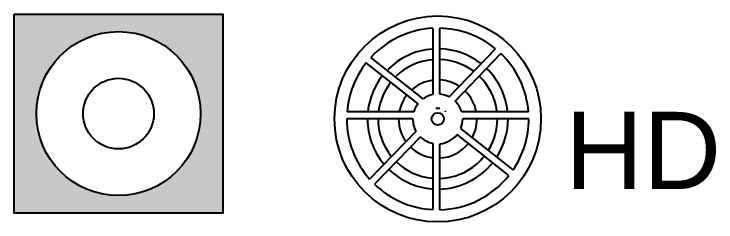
# Model space of a CAD drawing. Header units: inches. Extents: x -12 to 20935469, y -1604 to 24729220.
# Drawn here: x 20826742 to 20826851, y 24664305.6 to 24664337.9 of the extents above; entities that cross this region are included whole.
import ezdxf

# ---------------------------------------------------------------- set-up
doc = ezdxf.new("R2010")
doc.units = ezdxf.units.IN
doc.header["$LTSCALE"] = 0.03
doc.header["$MEASUREMENT"] = 0
for name, color, linetype in [('fire alarm', 10, 'Continuous'), ('H', 154, 'Continuous'), ('heat detactor', 8, 'Continuous')]:
    doc.layers.add(name, color=color, linetype=linetype)
doc.styles.add('RomanS', font='arial.ttf', dxfattribs={"height": 12})

# ---------------------------------------------------------------- blocks, each defined once
blk = doc.blocks.new('heat detaCTOR')
for p, q in [((20826806.99, 24664335.71), (20826806.99, 24664325.41)), ((20826808.1, 24664325.48), (20826808.1, 24664335.73)), ((20826809.56, 24664325.06), (20826816.75, 24664332.51)), ((20826810.46, 24664324.4), (20826817.58, 24664331.78)), ((20826804.72, 24664323.99), (20826796.69, 24664330.35)), ((20826805.53, 24664324.77), (20826797.4, 24664331.19)), ((20826804.07, 24664322.73), (20826793.7, 24664322.73)), ((20826821.85, 24664322.73), (20826811.48, 24664322.73)), ((20826803.91, 24664321.62), (20826793.66, 24664321.62)), ((20826821.9, 24664321.62), (20826811.65, 24664321.62)), ((20826804.41, 24664319.72), (20826797.2, 24664312.27)), ((20826819.48, 24664313.72), (20826811.36, 24664320.16)), ((20826805.09, 24664318.84), (20826797.97, 24664311.46)), ((20826818.83, 24664312.83), (20826810.79, 24664319.19)), ((20826806.99, 24664317.83), (20826806.99, 24664307.52)), ((20826808.1, 24664307.5), (20826808.1, 24664317.77))]:
    blk.add_line(p, q)
at = {"layer": 'heat detactor'}
for radius in [16.02, 0.961]:
    blk.add_circle((20826807.78, 24664321.62), radius, dxfattribs=at)
at = {"layer": 'heat detactor', "ltscale": 50}
for radius, start, end in [(14.12, 93.1805, 137.2895), (14.12, 50.5228, 88.685), (14.12, 4.5205, 46.0244), (14.12, 141.7875, 175.4795), (9.26, 95.4082, 134.2403), (9.26, 53.6686, 87.7533), (9.26, 7.6691, 45.9996), (9.26, 141.9072, 172.3309), (6.08, 97.3867, 131.5175), (6.08, 56.4828, 86.9346), (6.08, 10.4886, 45.9945), (6.08, 142.0004, 169.5114), (3.87, 101.6639, 125.5893), (3.87, 62.6166, 85.1763), (3.87, 142.2004, 163.3657), (3.87, 16.6343, 45.9836), (1.65, 78.6551, 101.3184), (1.65, 42.0404, 45.9436), (14.12, 179.9779, 221.5042), (9.26, 180, 218.3584), (6.08, 180, 215.5442), (3.87, 180, 209.4431), (3.87, 337.7128, 0), (6.08, 331.7846, 0), (9.26, 329.0619, 0), (14.12, 326.0126, 0.0221), (3.87, 226.0434, 258.3361), (3.87, 274.8237, 321.1017), (6.08, 226.0325, 262.6133), (6.08, 273.0654, 321.3017), (9.26, 226.0274, 264.5918), (9.26, 272.2467, 321.395), (14.12, 271.315, 321.5146), (14.12, 226.0026, 266.8195)]:
    blk.add_arc((20826807.78, 24664321.62), radius, start, end, dxfattribs=at)
at = {"layer": 'heat detactor'}
for start, end in [(94.5899, 135.3638), (52.5077, 88.0926), (6.5061, 46.0017), (141.8685, 173.4939), (180, 219.5193), (327.9383, 0), (271.9074, 321.4336), (226.0253, 265.4101)]:
    blk.add_arc((20826807.78, 24664321.62), 10.91, start, end, dxfattribs=at)
at = {"insert": (20826827.55, 24664322.73), "char_height": 12, "attachment_point": 1, "style": 'RomanS'}
blk.add_mtext_dynamic_manual_height_columns('HD', width=23.193, gutter_width=60, heights=[0], dxfattribs=at)

msp = doc.modelspace()

# ---------------------------------------------------------------- hatches: boundary and pattern name
at = {"layer": 'H', "true_color": 0x991b1e}
h = msp.add_hatch(color=244, dxfattribs=at)
h.dxf.hatch_style = 1
h.paths.add_polyline_path([(20826742.02, 24664306.97), (20826774.44, 24664306.97), (20826774.44, 24664337.94), (20826742.02, 24664337.94)])
h.paths.add_polyline_path([(20826770.98, 24664322.45, -1), (20826745.48, 24664322.45, -1)], flags=16)
h.paths.add_polyline_path([(20826763.72, 24664322.45, -1), (20826752.74, 24664322.45, -1)], flags=0)

# ---------------------------------------------------------------- linework, layer by layer
at = {"layer": 'fire alarm'}
msp.add_lwpolyline([(20826742.02, 24664337.94), (20826774.44, 24664337.94), (20826774.44, 24664306.97), (20826742.02, 24664306.97)], close=True, dxfattribs=at)
at = {"layer": 'fire alarm', "ltscale": 50}
for radius in [12.75, 5.49]:
    msp.add_circle((20826758.23, 24664322.45), radius, dxfattribs=at)

# ---------------------------------------------------------------- block references
at = {"layer": 'heat detactor'}
msp.add_blockref('heat detaCTOR', (0, 0), dxfattribs=at)

doc.saveas('drawing.dxf')
